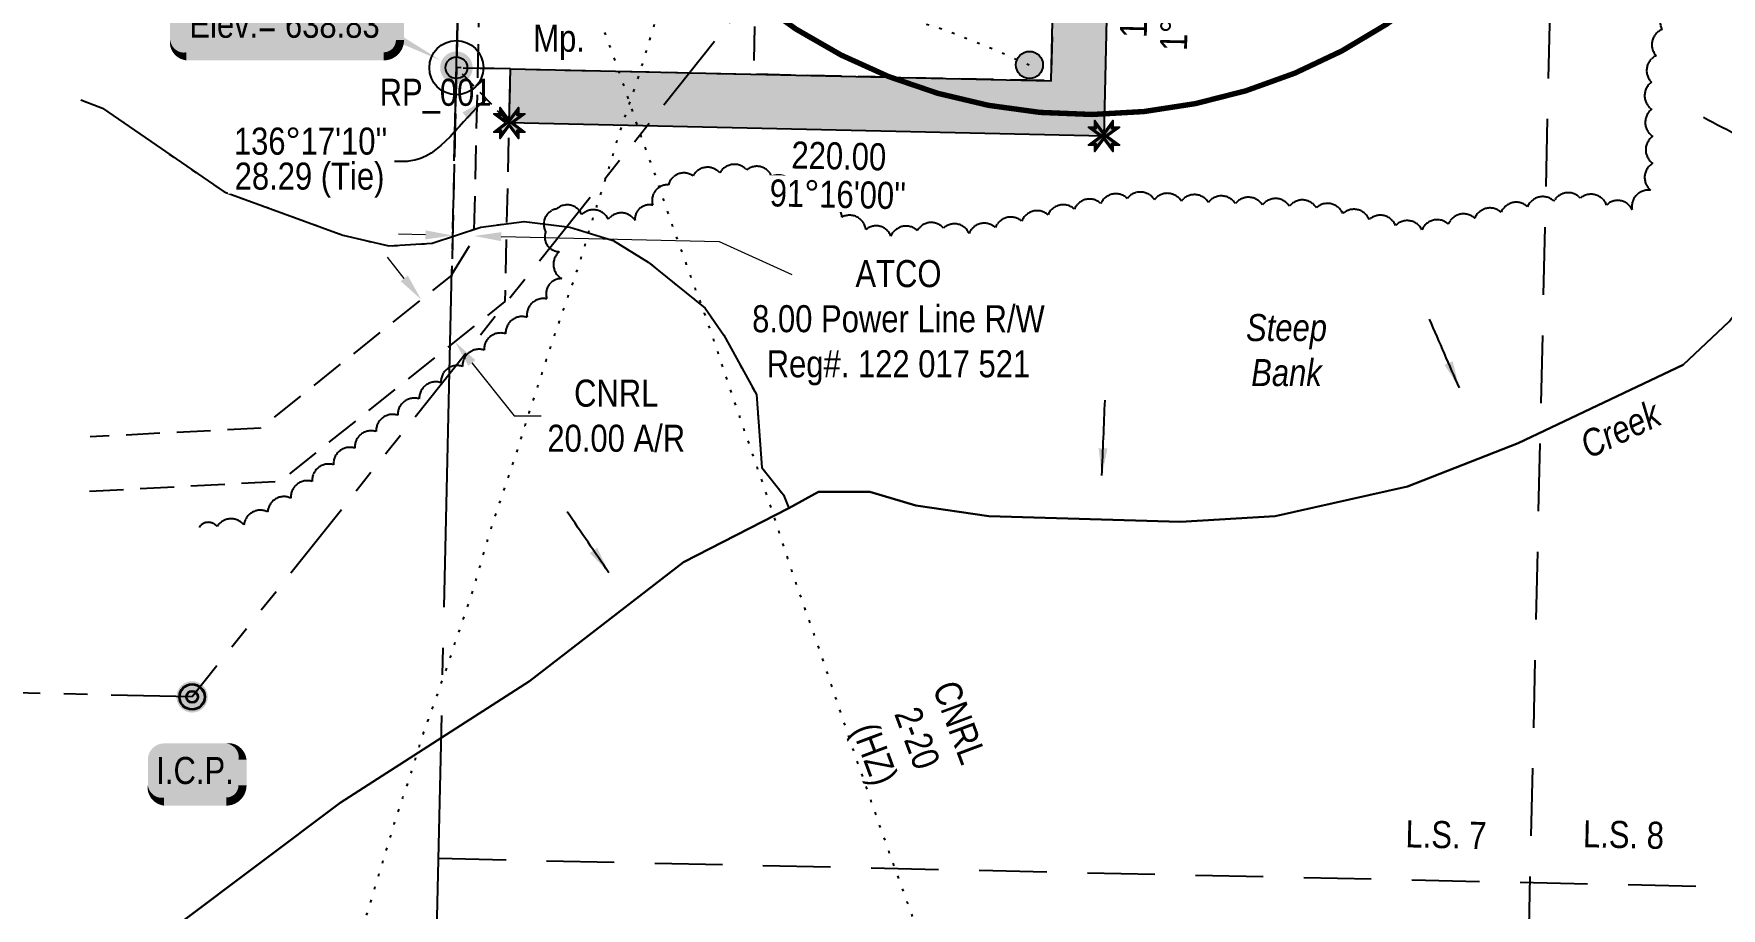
# Model space of a CAD drawing. Extents: x 391969 to 411203, y 6106388 to 6118279.
# Drawn here: x 399375 to 399999, y 6113680 to 6114003 of the extents above; entities that cross this region are included whole.
import ezdxf
from ezdxf.enums import TextEntityAlignment as Align

# ---------------------------------------------------------------- set-up
doc = ezdxf.new("R2010")
doc.units = 0
doc.header["$LTSCALE"] = 5
doc.header["$PDSIZE"] = 0.5
for name, pattern in [('0', [1, 1, 0]), ('foc-ACCESSROAD', [3.75, 2.5, -1.25]), ('foc-BUFFER', [16.75, 15, -1.75]), ('foc-DOT', [1, 0.2, -0.8]), ('foc-DRILLPATH', [14.75, 6, -1.75, 1.75, -1.75, 1.75, -1.75]), ('foc-FLOWLINE', [3.75, 2.5, -1.25]), ('foc-LSD', [8, 5, -3]), ('foc-QUARTERLINE', [33, 25, -3, 2, -3]), ('foc-TIELINE', [1.875, 1.25, -0.625]), ('foc-WHEELTRACKS', [2, 0.4, -1.6])]:
    doc.linetypes.add(name, pattern=pattern)
doc.layers.get('Defpoints').update_dxf_attribs({"color": 9})
for name, color, linetype in [('35', 37, 'Continuous'), ('AS-DRILL', 8, 'foc-DOT'), ('AS-DRILL-T', 8, 'Continuous'), ('AUX-BUFFER', 7, 'foc-BUFFER'), ('C-AR', 13, 'foc-ACCESSROAD'), ('C-WS', 13, 'foc-ACCESSROAD'), ('C-WS-S', 8, 'Continuous'), ('CG-NOTES', 7, 'Continuous'), ('DETAIL-T', 7, 'Continuous'), ('F-EZE', 190, 'foc-FLOWLINE'), ('L-BD', 7, 'Continuous'), ('L-BD1', 253, 'Continuous'), ('L-MON', 1, 'Continuous'), ('L-MON-T', 1, 'Continuous'), ('L-SECQ', 8, 'foc-QUARTERLINE'), ('L-SECTION-LSD', 7, 'foc-LSD'), ('L-TIE', 7, 'foc-TIELINE'), ('P-PDRILLPATH', 12, 'foc-DRILLPATH'), ('P-PROPOSED', 10, 'Continuous'), ('P-PROPOSED-H', 21, 'Continuous'), ('T-BUSH', 110, '0'), ('T-WATER', 160, 'Continuous'), ('T-WATER-P3', 160, 'foc-WHEELTRACKS'), ('T-WATER-T', 170, 'Continuous')]:
    doc.layers.add(name, color=color, linetype=linetype)
for name, color, linetype, lineweight in [('C-AR-T', 13, 'Continuous', 9), ('F-EZE-T', 190, 'Continuous', 9), ('T-TEXT', 48, 'Continuous', 18)]:
    doc.layers.add(name, color=color, linetype=linetype, lineweight=lineweight)
doc.styles.add('100L', font='ARIALN.TTF', dxfattribs={"height": 11})
doc.styles.add('80', font='ARIALN.TTF', dxfattribs={"height": 10})
doc.styles.add('80CG', font='ARIALN.TTF', dxfattribs={"height": 10})
doc.styles.add('80L', font='ARIALN.TTF', dxfattribs={"height": 10})
doc.styles.add('foc-LtypeFont', font='ARIALN.TTF', dxfattribs={"height": 7.35})
doc.linetypes.add('foc-TOPO-flowdirection-NOLINE', pattern='A,0,[">",foc-LtypeFont,S=0.3,R=0,X=0,Y=-0.945],-20,[">",foc-LtypeFont,S=0.3,R=0,X=0,Y=-0.945],0', length=20)
doc.dimstyles.new('Compass 5 000', dxfattribs={"dimscale": 5, "dimtxt": 9, "dimasz": 2, "dimexe": 0.2, "dimexo": 0.0625, "dimgap": 0.5, "dimtad": 0, "dimtih": 1, "dimtoh": 1, "dimzin": 0, "dimdsep": 46, "dimtxsty": '80CG', "dimcen": 0.1, "dimse1": 1, "dimse2": 1, "dimclrd": 256, "dimclrt": 256, "dimaunit": 1, "dimadec": 4, "dimazin": 0, "dimtfac": 0.06, "dimtofl": 0, "dimtmove": 0, "dimatfit": 1, "dimfxl": 0.2, "dimtolj": 1, "dimtzin": 0, "dimlwd": -1, "dimarcsym": 0})

# ---------------------------------------------------------------- blocks, each defined once
blk = doc.blocks.new('BH-Existing')
at = {"layer": 'AS-DRILL-T'}
h = blk.add_hatch(color=256, dxfattribs=at)
h.dxf.hatch_style = 1
edge = h.paths.add_edge_path()
edge.add_arc((0, 0), 0.5, 0, 360)
blk.add_circle((0, 0), 0.5, dxfattribs=at)
blk = doc.blocks.new('*D483')
at = {"layer": 'C-AR-T', "transparency": 16777216}
for p, q in [((399511.97, 6113912.53), (399505.73, 6113920.34)), ((399536.95, 6113881.3), (399552.61, 6113861.72)), ((399552.61, 6113861.72), (399562.61, 6113861.72))]:
    blk.add_line(p, q, dxfattribs=at)
for points in [[(399513.27, 6113913.58), (399510.67, 6113911.49), (399518.22, 6113904.72)], [(399538.25, 6113882.34), (399535.65, 6113880.26), (399530.7, 6113889.11)]]:
    blk.add_solid(points, dxfattribs=at)
at = {"layer": 'Defpoints', "color": 0, "transparency": 16777216}
for p in [(399502.83, 6113892.42), (399530.7, 6113889.11), (399515.31, 6113876.8)]:
    blk.add_point(p, dxfattribs=at)
at = {"layer": 'C-AR-T', "transparency": 16777216, "insert": (399590.34, 6113861.72), "char_height": 10, "attachment_point": 5, "style": '80CG', "bg_fill": 3, "box_fill_scale": 1.1, "bg_fill_color": 256, "bg_fill_true_color": 13158600, "bg_fill_transparency": 0}
blk.add_mtext('\\A1;CNRL\\P20.00 A/R', dxfattribs=at)
blk = doc.blocks.new('TEMP')
h = blk.add_hatch(color=255)
h.dxf.hatch_style = 1
h.paths.add_polyline_path([(0, 0.25), (-0.67, 1.15), (-0.67, 0.67), (-1.15, 0.67), (-0.25, 0), (-1.15, -0.67), (-0.67, -0.67), (-0.67, -1.15), (0, -0.25), (0.67, -1.15), (0.67, -0.67), (1.15, -0.67), (0.25, 0), (1.15, 0.67), (0.67, 0.67), (0.67, 1.15)])
h.paths.add_polyline_path([(0.57, 0.85), (0.57, 0.57), (0.85, 0.57), (0.08, 0), (0.85, -0.57), (0.57, -0.57), (0.57, -0.85), (0, -0.08), (-0.57, -0.85), (-0.57, -0.57), (-0.85, -0.57), (-0.08, 0), (-0.85, 0.57), (-0.57, 0.57), (-0.57, 0.85), (0, 0.08)], flags=16)
h = blk.add_hatch(color=1)
h.dxf.hatch_style = 1
h.paths.add_polyline_path([(0, 0.08), (-0.57, 0.85), (-0.57, 0.57), (-0.85, 0.57), (-0.08, 0), (-0.85, -0.57), (-0.57, -0.57), (-0.57, -0.85), (0, -0.08), (0.57, -0.85), (0.57, -0.57), (0.85, -0.57), (0.08, 0), (0.85, 0.57), (0.57, 0.57), (0.57, 0.85)])
at = {"color": 1}
for p, q in [((-0.08, 0), (0.08, 0)), ((0, 0.08), (0, -0.08))]:
    blk.add_line(p, q, dxfattribs=at)
at = {"color": 255, "flags": 128}
blk.add_lwpolyline([(-0.25, 0), (-1.15, 0.67), (-0.67, 0.67), (-0.67, 1.15), (0, 0.25), (0.67, 1.15), (0.67, 0.67), (1.15, 0.67), (0.25, 0), (1.15, -0.67), (0.67, -0.67), (0.67, -1.15), (0, -0.25), (-0.67, -1.15), (-0.67, -0.67), (-1.15, -0.67)], close=True, dxfattribs=at)
at = {"color": 1, "flags": 128}
blk.add_lwpolyline([(-0.08, 0), (-0.85, 0.57), (-0.57, 0.57), (-0.57, 0.85), (0, 0.08), (0.57, 0.85), (0.57, 0.57), (0.85, 0.57), (0.08, 0), (0.85, -0.57), (0.57, -0.57), (0.57, -0.85), (0, -0.08), (-0.57, -0.85), (-0.57, -0.57), (-0.85, -0.57)], close=True, dxfattribs=at)
blk = doc.blocks.new('*U489')
h = blk.add_hatch(color=254)
edge = h.paths.add_edge_path()
edge.add_line((-36.5, -28.5), (36.5, -28.5))
edge.add_arc((36.5, -22.5), 6, 270, 360)
edge.add_line((42.5, -22.5), (42.5, 21))
edge.add_arc((36.5, 21), 6, 0, 90)
edge.add_line((36.5, 27), (-36.5, 27))
edge.add_arc((-36.5, 21), 6, 90, 180)
edge.add_line((-42.5, 21), (-42.5, -22.5))
edge.add_arc((-36.5, -22.5), 6, 180, 270)
at = {"color": 1, "flags": 128}
blk.add_lwpolyline([(-36.5, -28.5, 3, 3, 0), (36.5, -28.5, 3, 3, 0.414214), (42.5, -22.5, 3, 3, 0), (42.5, 21, 3, 0, 0.414214), (36.5, 27, 0, 0, 0), (-36.5, 27, 0, 0, 0.414214), (-42.5, 21, 0, 0, 0), (-42.5, -22.5, 0, 3, 0.414214)], format="xyseb", close=True, dxfattribs=at)
blk.add_lwpolyline([(57.78, -30.12, 0, 10, 0), (0, 0, 5, 5, 0)], format="xyseb", dxfattribs=at)
at = {"color": 1, "style": '80'}
blk.add_attdef('ENTER_TEXT_001', (-36.33, -5), '', height=10, dxfattribs=at)
blk = doc.blocks.new('fdia')
at = {"color": 255, "const_width": 1}
blk.add_lwpolyline([(-0.5, 0, 1), (0.5, 0, 1)], format="xyb", close=True, dxfattribs=at)
blk = doc.blocks.new('Fdiaa')
blk.add_blockref('fdia', (0, 0))
blk = doc.blocks.new('fdib')
at = {"color": 1, "const_width": 1.6}
blk.add_lwpolyline([(-0.4, 0, 1), (0.4, 0, 1)], format="xyb", close=True, dxfattribs=at)
at = {"color": 1}
blk.add_circle((0, 0), 0.8, dxfattribs=at)
blk = doc.blocks.new('Fdibb')
blk.add_blockref('fdib', (0, 0))
blk = doc.blocks.new('fdicc')
for name in ['Fdibb', 'Fdiaa']:
    blk.add_blockref(name, (0, 0))
blk = doc.blocks.new('FDI')
blk.add_blockref('fdicc', (0, 0))
blk = doc.blocks.new('*U499')
h = blk.add_hatch(color=255)
edge = h.paths.add_edge_path()
edge.add_line((-11.5, -11.5), (11.5, -11.5))
edge.add_arc((11.5, -5.5), 6, 270, 360)
edge.add_line((17.5, -5.5), (17.5, 4))
edge.add_arc((11.5, 4), 6, 0, 90)
edge.add_line((11.5, 10), (-11.5, 10))
edge.add_arc((-11.5, 4), 6, 90, 180)
edge.add_line((-17.5, 4), (-17.5, -5.5))
edge.add_arc((-11.5, -5.5), 6, 180, 270)
at = {"color": 14, "flags": 128}
blk.add_lwpolyline([(-11.5, -11.5, 3, 3, 0), (11.5, -11.5, 3, 3, 0.414214), (17.5, -5.5, 3, 3, 0), (17.5, 4, 3, 0, 0.414214), (11.5, 10, 0, 0, 0), (-11.5, 10, 0, 0, 0.414214), (-17.5, 4, 0, 0, 0), (-17.5, -5.5, 0, 3, 0.414214)], format="xyseb", close=True, dxfattribs=at)
blk.add_lwpolyline([(-15.97, -1.85, 0, 7.5, 0), (0, 0, 0, 0, 0)], format="xyseb", dxfattribs=at)
at = {"color": 14, "style": '80'}
blk.add_attdef('ENTER_TEXT_001', (-26.85, -4.92), '', height=10, dxfattribs=at)
blk = doc.blocks.new('plbh')
at = {"layer": 'L-MON'}
h = blk.add_hatch(color=255, dxfattribs=at)
h.dxf.hatch_style = 1
edge = h.paths.add_edge_path()
edge.add_arc((0, 0), 1.16, 0, 360)
h = blk.add_hatch(color=256, dxfattribs=at)
h.dxf.hatch_style = 1
h.paths.add_polyline_path([(-0.96, 0, 1), (0.96, 0, 1)])
h.paths.add_polyline_path([(0.91, 0, -1), (-0.91, 0, -1)], flags=16)
h.paths.add_polyline_path([(0.45, 0, -1), (-0.45, 0, -1)], flags=0)
h = blk.add_hatch(color=256, dxfattribs=at)
h.dxf.hatch_style = 1
h.paths.add_polyline_path([(-0.45, 0, 1), (0.45, 0, 1)])
h.paths.add_polyline_path([(0.4, 0, -1), (-0.4, 0, -1)], flags=16)
at = {"layer": 'L-MON', "color": 240}
for radius in [0.96, 0.91, 0.45, 0.4]:
    blk.add_circle((0, 0), radius, dxfattribs=at)

msp = doc.modelspace()

# ---------------------------------------------------------------- hatches: boundary and pattern name
at = {"layer": 'P-PROPOSED-H'}
h = msp.add_hatch(color=256, dxfattribs=at)
h.dxf.hatch_style = 1
h.paths.add_polyline_path([(399773.609, 6114095.028), (399770.643, 6113965.111), (399550.797, 6113969.97), (399551.238, 6113989.958), (399751.112, 6113985.54), (399753.621, 6114095.47)])

# ---------------------------------------------------------------- linework, layer by layer
at = {"layer": '35', "color": 3}
msp.add_circle((399531.25, 6113990.386), 9.996, dxfattribs=at)
at = {"layer": 'AS-DRILL', "flags": 128}
for points in [[(399617.278, 6114048.915), (399616.071, 6114048.162), (399615.999, 6114048.104), (399615.967, 6114048.005), (399615.966, 6114047.975), (399615.978, 6114047.584), (399616.001, 6114046.854), (399615.958, 6114045.814), (399615.797, 6114044.468), (399615.513, 6114042.944), (399615.123, 6114041.202), (399614.652, 6114039.362), (399614.051, 6114037.145), (399613.459, 6114034.818), (399612.782, 6114032.312), (399612.033, 6114029.699), (399611.294, 6114027.115), (399610.492, 6114024.352), (399609.502, 6114021.264), (399608.41, 6114018.118), (399607.268, 6114014.903), (399606.154, 6114011.657), (399605.036, 6114008.221), (399603.853, 6114004.547), (399602.604, 6114000.634), (399601.394, 6113996.64), (399600.116, 6113992.338), (399598.809, 6113988.047), (399597.39, 6113983.678), (399595.774, 6113979.003), (399594.18, 6113974.418), (399592.605, 6113969.752), (399591.056, 6113964.946), (399589.553, 6113959.958), (399588.1, 6113954.98), (399586.535, 6113949.894), (399584.964, 6113945.008), (399583.406, 6113940.252), (399581.868, 6113935.476), (399580.408, 6113930.617), (399578.999, 6113925.808), (399577.498, 6113920.891), (399575.967, 6113916.014), (399574.367, 6113911.149), (399572.649, 6113906.366), (399570.909, 6113901.534), (399569.252, 6113896.781), (399567.761, 6113892.323), (399566.131, 6113887.479), (399564.479, 6113882.565), (399562.878, 6113877.63), (399561.223, 6113872.566), (399559.623, 6113867.69), (399558.052, 6113862.815), (399556.492, 6113857.979), (399554.983, 6113853.142), (399553.398, 6113848.086), (399551.78, 6113843.281), (399550.132, 6113838.517), (399548.524, 6113833.782), (399546.862, 6113828.829), (399545.198, 6113823.815), (399543.543, 6113818.711), (399542.031, 6113813.764), (399540.596, 6113808.685), (399539.235, 6113803.804), (399537.784, 6113798.906), (399536.223, 6113794), (399534.604, 6113789.195), (399532.924, 6113784.352), (399531.224, 6113779.489), (399529.508, 6113774.337), (399527.845, 6113769.383), (399526.102, 6113764.391), (399524.307, 6113759.31), (399522.504, 6113754.31), (399520.765, 6113749.527), (399519.139, 6113744.843), (399517.624, 6113740.206), (399516.177, 6113735.497), (399514.645, 6113730.551), (399513.002, 6113725.557), (399511.321, 6113720.633), (399509.68, 6113715.729), (399508.149, 6113710.863), (399506.623, 6113705.746), (399505.121, 6113700.798), (399503.62, 6113695.881), (399502.085, 6113690.814), (399500.638, 6113686.086), (399499.212, 6113681.387), (399497.778, 6113676.808), (399496.327, 6113672.37), (399494.832, 6113667.692), (399493.386, 6113663.053), (399491.848, 6113658.257), (399490.868, 6113655.178), (399489.578, 6113651.087)], [(399587.162, 6114044.586), (399587.201, 6114044.565), (399587.304, 6114044.673), (399587.408, 6114045.32), (399587.628, 6114046.166), (399588.009, 6114047.107), (399588.715, 6114048.272), (399589.704, 6114049.53), (399590.506, 6114050.472), (399592.976, 6114050.456), (399594.938, 6114050.072), (399595.533, 6114049.838), (399595.938, 6114049.639), (399596.106, 6114049.555), (399596.215, 6114049.513), (399596.305, 6114049.49), (399596.554, 6114049.445), (399596.911, 6114049.327), (399597.456, 6114049.084), (399598.198, 6114048.708), (399599.098, 6114048.257), (399600.028, 6114047.816), (399600.929, 6114047.416), (399601.851, 6114047.025), (399602.86, 6114046.562), (399603.989, 6114046.026), (399605.157, 6114045.48), (399606.294, 6114044.914), (399607.491, 6114044.317), (399608.786, 6114043.637), (399610.219, 6114042.885), (399611.731, 6114042.08), (399613.253, 6114041.246), (399614.845, 6114040.42), (399616.497, 6114039.602), (399618.208, 6114038.763), (399620.039, 6114037.912), (399621.96, 6114037.028), (399624.019, 6114036.061), (399626.215, 6114034.991), (399628.519, 6114033.829), (399630.952, 6114032.604), (399633.455, 6114031.377), (399636.02, 6114030.229), (399638.636, 6114029.14), (399641.323, 6114028.069), (399644.038, 6114026.967), (399646.743, 6114025.826), (399649.528, 6114024.692), (399652.425, 6114023.617), (399655.472, 6114022.558), (399658.638, 6114021.486), (399661.895, 6114020.422), (399665.182, 6114019.358), (399668.41, 6114018.335), (399671.647, 6114017.291), (399674.944, 6114016.216), (399678.21, 6114015.112), (399684.692, 6114012.935), (399691.255, 6114010.777), (399697.819, 6114008.668), (399704.117, 6114006.755), (399707.069, 6114005.888), (399709.939, 6114005.003), (399712.768, 6114004.039), (399715.575, 6114002.956), (399718.34, 6114001.833), (399720.977, 6114000.773), (399723.514, 6113999.746), (399726.092, 6113998.737), (399728.759, 6113997.697), (399731.474, 6113996.565), (399734.227, 6113995.343), (399736.94, 6113994.081), (399739.028, 6113993.104), (399743.11, 6113991.361)]]:
    msp.add_lwpolyline(points, dxfattribs=at)
at = {"layer": 'C-AR', "flags": 128}
msp.add_lwpolyline([(399395.639, 6113833.912), (399466.255, 6113837.575), (399549.278, 6113903.962), (399551.238, 6113989.958), (399531.251, 6113990.414), (399529.503, 6113913.748), (399458.794, 6113857.207), (399395.842, 6113853.942)], dxfattribs=at)
at = {"layer": 'C-WS', "flags": 128}
for points in [[(399533.757, 6114100.33), (399531.247, 6113990.4), (399551.235, 6113989.958), (399641.179, 6113987.97), (399643.689, 6114097.9)], [(399753.621, 6114095.47), (399751.112, 6113985.54), (399641.179, 6113987.97), (399643.689, 6114097.9)]]:
    msp.add_lwpolyline(points, close=True, dxfattribs=at)
at = {"layer": 'F-EZE', "flags": 128}
msp.add_lwpolyline([(399539.875, 6114018.008), (399531.878, 6114018.008), (399529.503, 6113913.748), (399537.805, 6113927.435), (399539.873, 6114017.825)], dxfattribs=at)
at = {"layer": 'F-EZE-T'}
msp.add_line((399519.834, 6113928.608), (399509.84, 6113928.836), dxfattribs=at)
for points in [[(399519.872, 6113930.273), (399519.796, 6113926.942), (399529.828, 6113928.379)], [(399547.854, 6113929.633), (399547.778, 6113926.302), (399537.822, 6113928.196)]]:
    msp.add_solid(points, dxfattribs=at)
at = {"layer": 'L-SECQ'}
msp.add_line((399515.444, 6113296.131), (399533.753, 6114100.33), dxfattribs=at)
at = {"layer": 'L-SECTION-LSD', "flags": 128}
for points in [[(399937.324, 6114091.409), (399918.948, 6113287.196)], [(399524.599, 6113698.23), (400331.694, 6113680.401)]]:
    msp.add_lwpolyline(points, dxfattribs=at)
at = {"layer": 'L-TIE'}
msp.add_line((399550.797, 6113969.97), (399531.251, 6113990.414), dxfattribs=at)
at = {"layer": 'T-BUSH', "flags": 128}
msp.add_lwpolyline([(399998.516, 6114080.003, 0.5205671), (399994.325, 6114070.928, 0.5205671), (399990.587, 6114061.696, 0.5205671), (399988.27, 6114051.971, 0.5205671), (399985.611, 6114042.359, 0.5205671), (399981.987, 6114033.094, 0.5205671), (399982.532, 6114023.113, 0.5205671), (399981.473, 6114013.464, 0.5205671), (399977.001, 6114004.524, 0.5205671), (399974.801, 6113994.838, 0.5205671), (399973.107, 6113984.987, 0.5205671), (399973.199, 6113975.016, 0.5205671), (399973.569, 6113965.026, 0.5205671), (399973.55, 6113955.044, 0.5205671), (399972.802, 6113945.076, 0.5205671), (399965.955, 6113937.895, 0.5205671), (399956.492, 6113939.648, 0.5205671), (399946.819, 6113942.17, 0.5205671), (399937.062, 6113941.09, 0.5205671), (399927.282, 6113939.023, 0.5205671), (399917.502, 6113936.954, 0.5205671), (399907.745, 6113934.778, 0.5205671), (399897.989, 6113932.602, 0.5205671), (399888.232, 6113930.427, 0.5205671), (399878.476, 6113932.11, 0.5205671), (399868.719, 6113934.286, 0.5205671), (399858.963, 6113936.462, 0.5205671), (399849.206, 6113938.638, 0.5205671), (399839.229, 6113939.18, 0.5205671), (399829.245, 6113939.664, 0.5205671), (399819.26, 6113940.147, 0.5205671), (399809.276, 6113940.631, 0.5205671), (399799.291, 6113941.115, 0.5205671), (399789.307, 6113941.598, 0.5205671), (399779.322, 6113942.082, 0.5205671), (399769.528, 6113940.209, 0.5205671), (399759.752, 6113938.123, 0.5205671), (399749.983, 6113936.008, 0.5205671), (399740.265, 6113933.665, 0.5205671), (399730.547, 6113931.321, 0.5205671), (399720.786, 6113929.169, 0.5205671), (399711.346, 6113931.072, 0.5205671), (399701.668, 6113930.223, 0.5205671), (399691.888, 6113928.155, 0.5205671), (399682.665, 6113930.559, 0.5205671), (399673.807, 6113935.181, 0.5205671), (399665.142, 6113940.164, 0.5205671), (399656.477, 6113945.148, 0.5205671), (399647.811, 6113950.132, 0.5205671), (399638.615, 6113952.587, 0.5205671), (399628.677, 6113951.509, 0.5205671), (399618.739, 6113950.431, 0.5205671), (399609.678, 6113947.148, 0.5205671), (399603.842, 6113939.528, 0.5205671), (399597.279, 6113933.957, 0.5205671), (399587.398, 6113934.36, 0.5205671), (399577.57, 6113936.1, 0.5205671), (399568.347, 6113938.208, 0.5205671), (399564.243, 6113929.751, 0.5205671), (399569.287, 6113922.404, 0.5205671), (399570.166, 6113912.446, 0.5205671), (399564.705, 6113904.935, 0.5205671), (399557.365, 6113898.149, 0.5205671), (399549.446, 6113892.056, 0.5205671), (399541.464, 6113886.038, 0.5205671), (399533.483, 6113880.02, 0.5205671), (399525.501, 6113874.002, 0.5205671), (399517.519, 6113867.985, 0.5205671), (399509.537, 6113861.967, 0.5205671), (399501.555, 6113855.949, 0.5205671), (399493.655, 6113849.824, 0.5205671), (399485.779, 6113843.669, 0.5205671), (399477.903, 6113837.513, 0.5205671), (399470.026, 6113831.357, 0.5205671), (399461.449, 6113826.264, 0.5205671), (399452.693, 6113821.442, 0.5205671), (399442.772, 6113820.793, 0.5205671), (399436.125, 6113820.522, 0.5205671)], format="xyb", dxfattribs=at)
at = {"layer": 'T-WATER', "linetype": 'foc-TOPO-flowdirection-NOLINE', "flags": 128}
msp.add_lwpolyline([(399393.61, 6113633.609), (399428.367, 6113673.76), (399488.308, 6113718.715), (399558.239, 6113763.671), (399615.182, 6113807.628), (399654.143, 6113827.61), (399665.132, 6113833.604), (399668.129, 6113833.604), (399684.113, 6113833.603), (399701.096, 6113828.609), (399728.069, 6113824.612), (399798.998, 6113822.613), (399833.963, 6113824.612), (399882.914, 6113835.602), (399923.873, 6113851.586), (399984.812, 6113880.559), (400001.795, 6113896.543), (400034.762, 6113938.501), (400044.752, 6113959.481), (400057.739, 6114000.44), (400057.739, 6114021.42), (400060.736, 6114041.401), (400074.722, 6114069.373), (400083.713, 6114080.362), (400088.708, 6114094.349), (400095.701, 6114126.317), (400094.702, 6114161.283), (400100.696, 6114174.271), (400092.704, 6114186.26), (400092.704, 6114200.246), (400109.687, 6114224.222), (400135.661, 6114237.21), (400161.635, 6114273.173), (400176.621, 6114277.171), (400189.608, 6114286.161), (400209.588, 6114306.142), (400217.58, 6114318.13), (400223.574, 6114332.117), (400234.563, 6114342.107), (400246.551, 6114349.1), (400254.543, 6114362.087), (400255.542, 6114377.073), (400263.534, 6114392.057), (400277.52, 6114397.053), (400284.513, 6114411.039), (400285.512, 6114466.984), (400292.505, 6114482.968), (400301.496, 6114492.958), (400314.483, 6114501.949), (400348.449, 6114506.944), (400374.422, 6114522.928), (400389.407, 6114524.926), (400402.394, 6114532.918), (400417.379, 6114532.917), (400433.363, 6114529.921), (400450.345, 6114532.917)], dxfattribs=at)
at = {"layer": 'T-WATER', "flags": 128}
msp.add_lwpolyline([(400001.795, 6113896.543), (399984.812, 6113880.559), (399923.873, 6113851.586), (399882.914, 6113835.602), (399833.963, 6113824.612), (399798.998, 6113822.613), (399728.069, 6113824.612), (399701.096, 6113828.609), (399684.113, 6113833.603), (399668.129, 6113833.604), (399665.132, 6113833.604), (399654.143, 6113827.61), (399615.182, 6113807.628), (399558.239, 6113763.671), (399488.308, 6113718.715), (399428.367, 6113673.76)], dxfattribs=at)
at = {"layer": 'T-WATER-P3', "linetype": 'foc-TOPO-flowdirection-NOLINE', "flags": 128}
for points in [[(399392.404, 6113978.463), (399400.396, 6113975.466)], [(399400.396, 6113975.466), (399445.351, 6113944.496), (399489.308, 6113928.512), (399506.291, 6113924.516), (399522.275, 6113925.515), (399540.257, 6113931.508), (399556.241, 6113933.507), (399573.224, 6113931.509), (399589.208, 6113926.514), (399602.195, 6113918.522), (399623.174, 6113901.538), (399630.167, 6113891.547), (399642.155, 6113869.568), (399644.153, 6113842.594), (399652.145, 6113832.605), (399654.143, 6113827.61)]]:
    msp.add_lwpolyline(points, dxfattribs=at)
at = {"layer": 'T-WATER-P3', "flags": 128}
for points in [[(399392.404, 6113978.463), (399400.396, 6113975.466)], [(399400.396, 6113975.466), (399445.351, 6113944.496), (399489.308, 6113928.512), (399506.291, 6113924.516), (399522.275, 6113925.515), (399540.257, 6113931.508), (399556.241, 6113933.507), (399573.224, 6113931.509), (399589.208, 6113926.514), (399602.195, 6113918.522), (399623.174, 6113901.538), (399630.167, 6113891.547), (399642.155, 6113869.568), (399644.153, 6113842.594), (399652.145, 6113832.605), (399654.143, 6113827.61)]]:
    msp.add_lwpolyline(points, dxfattribs=at)

# ---------------------------------------------------------------- block references
at = {"layer": 'AS-DRILL-T', "xscale": 9.996262199999801, "yscale": 9.996262199999801, "zscale": 9.996262199999801}
msp.add_blockref('BH-Existing', (399743.129, 6113991.415), dxfattribs=at)
at = {"layer": 'CG-NOTES'}
ref = msp.add_blockref('*U499', (399434.662, 6113730.702), dxfattribs=dict(at, xscale=0.99962622, yscale=0.99962622, zscale=0.99962622))
ref.add_attrib('ENTER_TEXT_001', 'I.C.P.', (399420.288, 6113725.701), dxfattribs={"layer": '0', "color": 14, "height": 9.9963, "style": '80'})
at = {"layer": 'DETAIL-T'}
ref = msp.add_blockref('*U489', (399467.89, 6114023.071), dxfattribs=dict(at, xscale=0.99962622, yscale=0.99962622, zscale=0.99962622))
ref.add_attrib('ENTER_TEXT_001', '6113990.39 N.', (399430.608, 6114034.839), dxfattribs={"layer": '0', "color": 1, "height": 9.99626, "style": '80'})
ref.add_attrib('ENTER_TEXT_002', '399531.25 E.', (399434.079, 6114018.138), dxfattribs={"layer": '0', "color": 1, "height": 9.99626, "style": '80'})
ref.add_attrib('ENTER_TEXT_003', 'Elev.= 638.83', (399432.524, 6114001.437), dxfattribs={"layer": '0', "color": 1, "height": 9.99626, "style": '80'})
at = {"layer": 'L-MON'}
for name, p, xscale, yscale, zscale in [('FDI', (399531.25, 6113990.386), 4.999999999999964, 4.999999999999964, 4.999999999999964), ('TEMP', (399550.797, 6113969.97), 4.998131099999966, 4.998131099999966, 4.998131099999966), ('TEMP', (399770.643, 6113965.111), 4.998131099999949, 4.998131099999949, 4.998131099999949), ('plbh', (399433.534, 6113757.878), 4.998131099999982, 4.998131099999982, 4.998131099999982)]:
    msp.add_blockref(name, p, dxfattribs=dict(at, xscale=xscale, yscale=yscale, zscale=zscale))

# ---------------------------------------------------------------- texts
at = {"layer": '35', "color": 3, "style": '80'}
msp.add_attdef('RP_001', (399502.863, 6113976.297), 'RP', height=9.9963, dxfattribs=at)
at = {"layer": 'C-WS-S', "insert": (399700.295, 6113742.151), "char_height": 9.99626, "width": 47.91036, "attachment_point": 5, "rotation": 290.444104, "style": '80CG'}
msp.add_mtext('\\A1;CNRL 2-20 (HZ)', dxfattribs=at)
at = {"layer": 'F-EZE-T', "insert": (399694.687, 6113896.128), "char_height": 9.99626, "attachment_point": 5, "style": '80CG'}
msp.add_mtext('\\A1;ATCO\\P8.00 Power Line R/W \\PReg#. 122 017 521', dxfattribs=at)
at = {"layer": 'L-BD1', "style": '80L'}
for s, rotation, p in [('130.00', 88.6922, (399781.871, 6114018.978)), ("1°18'30''", 88.6922, (399796.862, 6114018.636)), ('220.00', 358.7338, (399672.65, 6113957.778))]:
    msp.add_text(s, height=9.9963, rotation=rotation, dxfattribs=at).set_placement(p, align=Align.MIDDLE)
at = {"layer": 'T-TEXT', "insert": (399838.159, 6113885.972), "char_height": 9.99248, "attachment_point": 5, "style": '80CG'}
msp.add_mtext('\\A1;{\\fArial Narrow|b0|i1|c0|p34;Steep\\PBank}', dxfattribs=at)
at = {"layer": 'T-WATER-T', "insert": (399961.605, 6113856.733), "char_height": 9.99248, "attachment_point": 5, "rotation": 25.42821, "style": '80CG'}
msp.add_mtext('\\A1;{\\fArial Narrow|b0|i1|c0|p34;Creek}', dxfattribs=at)

# ---------------------------------------------------------------- leaders
at = {"layer": 'L-BD', "path_type": 1}
msp.add_leader([(399542.322, 6113978.814), (399513.707, 6113955.795), (399508.352, 6113955.671)], dimstyle='Compass 5 000', override={"dimgap": 0.5, "dimtad": 0}, dxfattribs=at)
at = {"layer": 'T-TEXT', "path_type": 1}
for points in [[(400020.141, 6113957.425), (399992.355, 6113971.927)], [(399902.068, 6113872.077), (399891.064, 6113897.443)], [(399769.918, 6113839.74), (399771.071, 6113867.533)], [(399587.623, 6113803.749), (399572.21, 6113826.267)]]:
    msp.add_leader(points, dimstyle='Compass 5 000', override={"dimgap": 0.5, "dimtad": 0}, dxfattribs=at)

# ---------------------------------------------------------------- next in the draw order: texts
at = {"layer": 'L-MON-T', "insert": (399559.663, 6114022.926), "char_height": 9.9963, "width": 22.03583, "attachment_point": 1, "style": '80L', "bg_fill": 3, "box_fill_scale": 1.15, "bg_fill_color": 256, "bg_fill_true_color": 256, "bg_fill_transparency": 0}
msp.add_mtext('Fd.I.\\PMp.', dxfattribs=at)
at = {"layer": 'L-SECTION-LSD', "attachment_point": 1, "rotation": 358.734498, "style": '100L', "bg_fill": 3, "box_fill_scale": 1.5, "bg_fill_color": 256, "bg_fill_transparency": 0}
for s, width, insert, char_height in [('\\pi2.29844;L.S. 7', 30.86893, (399879.99, 6113712.344), 9.99626), ('L.S. 8', 30.38978, (399947.924, 6113712.344), 9.9963)]:
    msp.add_mtext_dynamic_manual_height_columns(s, width=width, gutter_width=54.979, heights=[0], dxfattribs=dict(at, insert=insert, char_height=char_height))

# ---------------------------------------------------------------- next in the draw order: linework, layer by layer
at = {"layer": 'AS-DRILL', "flags": 128}
msp.add_lwpolyline([(399007.789, 6114831.304), (399007.718, 6114831.246), (399007.381, 6114830.953), (399007.51, 6114830.9), (399007.997, 6114830.789), (399008.235, 6114830.684), (399008.354, 6114830.621), (399008.502, 6114830.568), (399008.572, 6114830.546), (399009.009, 6114830.426), (399009.725, 6114830.24), (399010.729, 6114829.967), (399011.942, 6114829.609), (399013.241, 6114829.14), (399014.608, 6114828.559), (399016.064, 6114827.905), (399017.848, 6114827.205), (399019.902, 6114826.468), (399022.153, 6114825.596), (399024.512, 6114824.642), (399027.209, 6114823.581), (399030.285, 6114822.491), (399033.601, 6114821.415), (399037.008, 6114820.367), (399040.487, 6114819.388), (399044.297, 6114818.461), (399048.257, 6114817.551), (399052.426, 6114816.596), (399056.846, 6114815.626), (399061.446, 6114814.701), (399066.366, 6114813.789), (399071.615, 6114812.8), (399077.121, 6114811.684), (399082.844, 6114810.434), (399088.823, 6114808.998), (399094.977, 6114807.357), (399101.388, 6114805.561), (399108.018, 6114803.7), (399114.816, 6114801.765), (399121.831, 6114799.735), (399128.993, 6114797.542), (399136.333, 6114795.225), (399143.839, 6114792.794), (399151.456, 6114790.34), (399159.094, 6114788.006), (399166.75, 6114785.541), (399174.451, 6114782.856), (399182.139, 6114780.02), (399189.883, 6114777.044), (399197.685, 6114773.926), (399205.438, 6114770.449), (399213.063, 6114766.644), (399220.661, 6114762.521), (399228.097, 6114758.261), (399235.549, 6114753.86), (399242.847, 6114749.314), (399250.11, 6114744.497), (399257.348, 6114739.502), (399264.441, 6114734.279), (399271.368, 6114728.77), (399278.251, 6114723.093), (399285.161, 6114717.304), (399291.936, 6114711.289), (399298.504, 6114704.938), (399304.775, 6114698.334), (399310.882, 6114691.533), (399316.813, 6114684.457), (399322.421, 6114677.257), (399327.975, 6114669.889), (399333.417, 6114662.414), (399338.654, 6114654.763), (399343.889, 6114646.992), (399349.062, 6114639.142), (399354.042, 6114631.167), (399358.992, 6114623.163), (399363.868, 6114615.03), (399368.442, 6114606.784), (399372.841, 6114598.332), (399377.069, 6114589.843), (399380.974, 6114581.182), (399384.624, 6114572.337), (399388.254, 6114563.522), (399392.67, 6114552.699), (399392.849, 6114552.245), (399396.188, 6114543.767), (399399.393, 6114534.722), (399402.316, 6114525.593), (399405.281, 6114516.504), (399408.244, 6114507.364), (399411.157, 6114498.215), (399414.07, 6114489.087), (399416.913, 6114479.93), (399419.836, 6114470.791), (399422.731, 6114462.153), (399425.844, 6114452.58), (399428.807, 6114443.46), (399431.835, 6114434.499), (399434.851, 6114425.478), (399437.874, 6114416.367), (399440.9, 6114407.316), (399443.934, 6114398.225), (399447.029, 6114389.152), (399450.133, 6114380.09), (399453.228, 6114370.987), (399456.352, 6114361.924), (399459.478, 6114352.9), (399462.563, 6114343.808), (399465.647, 6114334.715), (399468.741, 6114325.633), (399471.866, 6114316.55), (399474.889, 6114307.428), (399477.843, 6114298.299), (399480.907, 6114289.217), (399484.011, 6114280.114), (399487.077, 6114271.092), (399490.152, 6114262.01), (399493.116, 6114252.94), (399495.999, 6114243.803), (399499.003, 6114234.662), (399502.139, 6114225.668), (399505.294, 6114216.604), (399508.338, 6114207.493), (399511.361, 6114198.362), (399514.567, 6114189.317), (399517.852, 6114180.29), (399520.969, 6114171.297), (399524.205, 6114162.301), (399527.442, 6114153.315), (399531.484, 6114141.89), (399534.651, 6114133.356), (399537.89, 6114124.94), (399541.324, 6114116.24), (399544.72, 6114107.671), (399548.085, 6114099.042), (399551.579, 6114090.41), (399555.245, 6114081.805), (399558.759, 6114073.563), (399562.333, 6114064.93), (399565.856, 6114056.647), (399569.332, 6114048.496), (399572.795, 6114039.805), (399576.017, 6114031.03), (399579.198, 6114022.226), (399582.302, 6114013.593), (399585.504, 6114004.808), (399588.68, 6113996.253), (399591.792, 6113987.49), (399594.811, 6113978.63), (399597.727, 6113970.051), (399600.773, 6113961.45), (399603.872, 6113952.997), (399606.874, 6113944.267), (399609.874, 6113935.416), (399612.977, 6113926.713), (399616.222, 6113917.678), (399619.538, 6113908.65), (399622.875, 6113899.652), (399626.08, 6113890.597), (399629.085, 6113881.526), (399632.098, 6113872.415), (399635.234, 6113863.382), (399638.348, 6113854.299), (399641.493, 6113845.225), (399644.659, 6113836.201), (399647.695, 6113827.179), (399650.729, 6113818.078), (399653.683, 6113808.999), (399656.737, 6113799.897), (399659.933, 6113790.852), (399663.128, 6113781.787), (399666.293, 6113772.743), (399669.347, 6113763.651), (399672.393, 6113754.61), (399675.448, 6113745.548), (399678.522, 6113736.446), (399681.737, 6113727.39), (399684.881, 6113718.306), (399688.046, 6113709.232), (399691.312, 6113700.196), (399694.547, 6113691.15), (399697.813, 6113682.143), (399701.109, 6113673.126), (399704.365, 6113664.09), (399707.622, 6113655.113), (399710.816, 6113646.029), (399713.991, 6113636.974), (399717.348, 6113627.976), (399720.676, 6113619.048), (399723.904, 6113610.112), (399727.111, 6113601.167), (399730.246, 6113592.093), (399732.151, 6113586.589), (399737.571, 6113571.542)], dxfattribs=at)
at = {"layer": 'AUX-BUFFER', "color": 251, "linetype": 'foc-BUFFER', "const_width": 1.999, "flags": 128}
msp.add_lwpolyline([(399848.916, 6114368.628), (399829.259, 6114384.06, 0.618034), (399505.922, 6114231.229), (399505.757, 6114223.733, 0.236068), (399582.172, 6114062.065), (399601.829, 6114046.632), (399621.485, 6114031.2), (399641.141, 6114015.767, 0.618034), (399964.478, 6114168.599), (399964.644, 6114176.094, 0.236068), (399888.228, 6114337.762), (399868.572, 6114353.195)], format="xyb", close=True, dxfattribs=at)
at = {"layer": 'P-PDRILLPATH'}
msp.add_lwpolyline([(399764.605, 6114173.018), (399433.534, 6113757.878), (393929.236, 6113885.83)], dxfattribs=at)
at = {"layer": 'P-PROPOSED', "flags": 128}
msp.add_lwpolyline([(399773.609, 6114095.028), (399770.643, 6113965.111), (399550.797, 6113969.97), (399551.238, 6113989.958), (399751.112, 6113985.54), (399753.621, 6114095.47)], close=True, dxfattribs=at)

# ---------------------------------------------------------------- next in the draw order: texts
at = {"layer": 'L-BD', "insert": (399448.308, 6113968.255), "char_height": 9.99626, "width": 56.28632, "attachment_point": 1, "line_spacing_factor": 0.775805, "style": '80L', "bg_fill": 3, "box_fill_scale": 1.15, "bg_fill_color": 256, "bg_fill_true_color": 256, "bg_fill_transparency": 0}
msp.add_mtext("\\pi0.66367;136°17'10'' \\P\\pi0.96028;28.29 (Tie)", dxfattribs=at)
at = {"layer": 'L-BD1', "insert": (399672.393, 6113948.6), "char_height": 9.9963, "width": 51.08881, "attachment_point": 2, "rotation": 358.7338, "style": '80L', "bg_fill": 3, "box_fill_scale": 1.15, "bg_fill_color": 256, "bg_fill_true_color": 256, "bg_fill_transparency": 0}
msp.add_mtext("91°16'00''", dxfattribs=at)

# ---------------------------------------------------------------- next in the draw order: dimensions: what is measured, and where the dimension line sits
at = {"layer": 'C-AR-T'}
dim = msp.add_linear_dim(base=(399530.704, 6113889.11), p1=(399502.828, 6113892.419), p2=(399515.314, 6113876.804), angle=308.646764, text='CNRL\\P20.00 A/R', dimstyle='Compass 5 000', override={"dimtfill": 1}, dxfattribs=at)
dim.commit()
dim.dimension.update_dxf_attribs({"geometry": '*D483', "text_midpoint": (399590.342, 6113861.718), "dimtype": 161})

# ---------------------------------------------------------------- next in the draw order: linework, layer by layer
at = {"layer": 'F-EZE-T', "flags": 128}
msp.add_lwpolyline([(399547.816, 6113927.968), (399628.346, 6113926.125), (399655.28, 6113913.941)], dxfattribs=at)

doc.saveas('drawing.dxf')
